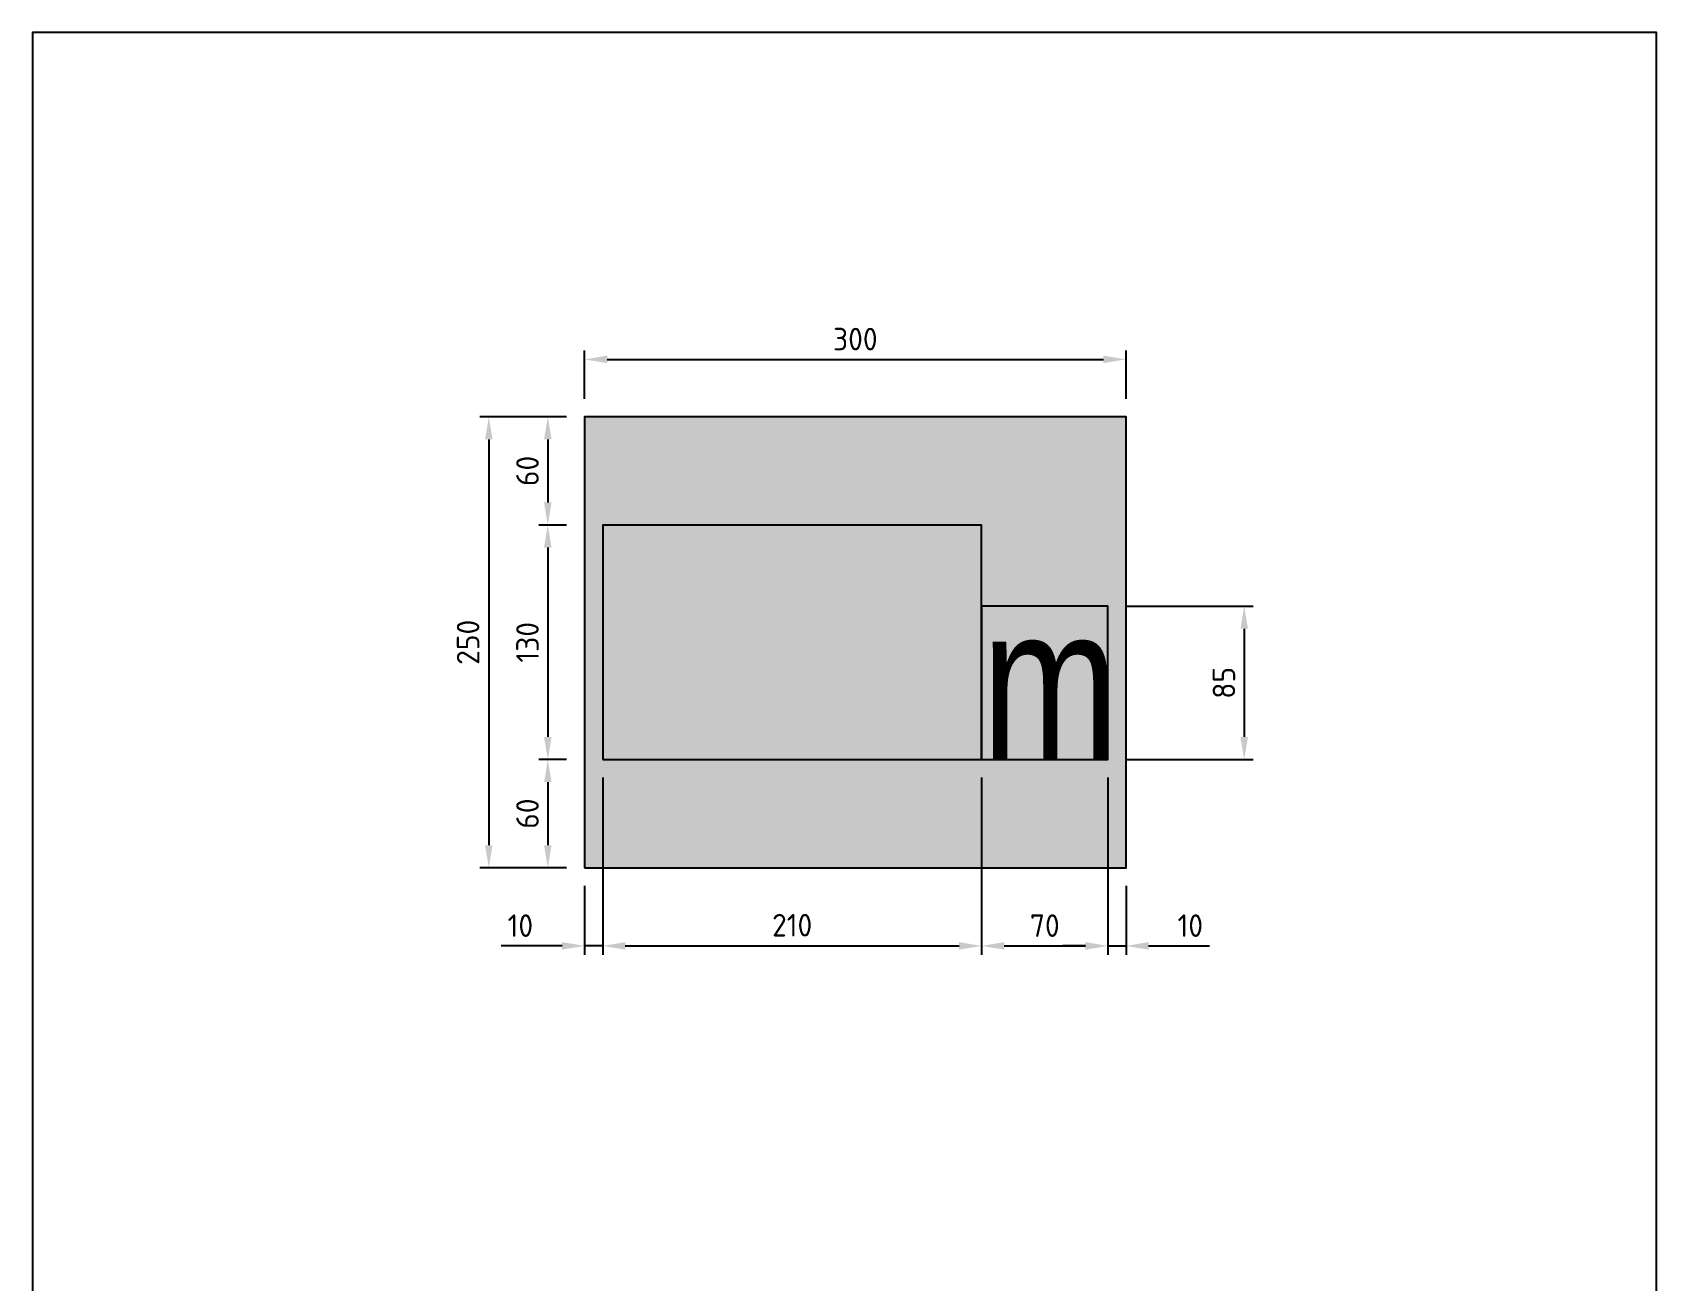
# Model space of a CAD drawing. Header units: millimetres. Extents: x 0 to 900, y 0 to 1385.
# Drawn here: x 0 to 900, y 692 to 1385 of the extents above; entities that cross this region are included whole.
import ezdxf

# ---------------------------------------------------------------- set-up
doc = ezdxf.new("R2010")
doc.units = ezdxf.units.MM
for name, color, linetype in [('DIM-ISO_1-10', 4, 'Continuous'), ('RAMME', 7, 'Continuous'), ('Skilt', 7, 'Continuous'), ('Symbol-tekst', 7, 'Continuous')]:
    doc.layers.add(name, color=color, linetype=linetype)
doc.layers.add('Hjelpelinjer', color=41, linetype='Continuous', plot=False)
doc.layers.add('Skravur-Gul', color=7, linetype='Continuous', true_color=0xffcc1f)
doc.styles.add('ISO25', font='ISO3098.shx')
doc.styles.add('Myriad', font='Myrrg.ttf')
doc.dimstyles.new('DIM-ISO_1-5', dxfattribs={"dimscale": 5, "dimtxt": 2.5, "dimasz": 2.5, "dimexe": 1, "dimexo": 2, "dimgap": 1, "dimtad": 1, "dimdec": 0, "dimdsep": 46, "dimtxsty": 'ISO25', "dimcen": 0, "dimclrd": 256, "dimclre": 256, "dimclrt": 2, "dimadec": 0, "dimazin": 0, "dimtp": 0.1, "dimtm": 0.1, "dimtfac": 0.71, "dimtdec": 0, "dimtmove": 0, "dimatfit": 3, "dimfxl": 1, "dimtzin": 0, "dimarcsym": 0})

# ---------------------------------------------------------------- blocks, each defined once
blk = doc.blocks.new('*D8')
at = {"layer": 'Defpoints', "color": 0, "transparency": 16777216}
for p in [(606, 1203.75), (306, 1171.91), (606, 1171.91)]:
    blk.add_point(p, dxfattribs=at)
at = {"layer": 'DIM-ISO_1-10', "lineweight": -2, "transparency": 16777216}
for p, q in [((306, 1181.91), (306, 1208.75)), ((606, 1181.91), (606, 1208.75)), ((318.5, 1203.75), (593.5, 1203.75))]:
    blk.add_line(p, q, dxfattribs=at)
at = {"layer": 'DIM-ISO_1-10', "transparency": 16777216}
for points in [[(318.5, 1205.83), (318.5, 1201.66), (306, 1203.75)], [(593.5, 1205.83), (593.5, 1201.66), (606, 1203.75)]]:
    blk.add_solid(points, dxfattribs=at)
at = {"layer": 'DIM-ISO_1-10', "color": 2, "transparency": 16777216, "insert": (456, 1215), "char_height": 12.5, "attachment_point": 5, "style": 'ISO25'}
blk.add_mtext('300', dxfattribs=at)
blk = doc.blocks.new('*D9')
at = {"layer": 'Defpoints', "color": 0, "transparency": 16777216}
for p in [(306, 1171.91), (252.88, 921.91), (306, 921.91)]:
    blk.add_point(p, dxfattribs=at)
at = {"layer": 'DIM-ISO_1-10', "lineweight": -2, "transparency": 16777216}
for p, q in [((296, 1171.91), (247.88, 1171.91)), ((252.88, 1159.41), (252.88, 934.41)), ((296, 921.91), (247.88, 921.91))]:
    blk.add_line(p, q, dxfattribs=at)
at = {"layer": 'DIM-ISO_1-10', "transparency": 16777216}
for points in [[(250.79, 1159.41), (254.96, 1159.41), (252.88, 1171.91)], [(250.79, 934.41), (254.96, 934.41), (252.88, 921.91)]]:
    blk.add_solid(points, dxfattribs=at)
at = {"layer": 'DIM-ISO_1-10', "color": 2, "transparency": 16777216, "insert": (241.41, 1046.91), "char_height": 12.5, "attachment_point": 5, "rotation": 90, "style": 'ISO25'}
blk.add_mtext('250', dxfattribs=at)
blk = doc.blocks.new('*D10')
at = {"layer": 'Defpoints', "color": 0, "transparency": 16777216}
for p in [(306, 1111.91), (285.57, 981.91), (306, 981.91)]:
    blk.add_point(p, dxfattribs=at)
at = {"layer": 'DIM-ISO_1-10', "lineweight": -2, "transparency": 16777216}
for p, q in [((296, 1111.91), (280.57, 1111.91)), ((285.57, 1099.41), (285.57, 994.41)), ((296, 981.91), (280.57, 981.91))]:
    blk.add_line(p, q, dxfattribs=at)
at = {"layer": 'DIM-ISO_1-10', "transparency": 16777216}
for points in [[(283.48, 1099.41), (287.65, 1099.41), (285.57, 1111.91)], [(283.48, 994.41), (287.65, 994.41), (285.57, 981.91)]]:
    blk.add_solid(points, dxfattribs=at)
at = {"layer": 'DIM-ISO_1-10', "color": 2, "transparency": 16777216, "insert": (274.32, 1046.91), "char_height": 12.5, "attachment_point": 5, "rotation": 90, "style": 'ISO25'}
blk.add_mtext('130', dxfattribs=at)
blk = doc.blocks.new('*D11')
at = {"layer": 'Defpoints', "color": 0, "transparency": 16777216}
for p in [(306, 981.91), (285.57, 921.91), (306, 921.91)]:
    blk.add_point(p, dxfattribs=at)
at = {"layer": 'DIM-ISO_1-10', "lineweight": -2, "transparency": 16777216}
for p, q in [((296, 981.91), (280.57, 981.91)), ((285.57, 969.41), (285.57, 934.41)), ((296, 921.91), (280.57, 921.91))]:
    blk.add_line(p, q, dxfattribs=at)
at = {"layer": 'DIM-ISO_1-10', "transparency": 16777216}
for points in [[(283.48, 969.41), (287.65, 969.41), (285.57, 981.91)], [(283.48, 934.41), (287.65, 934.41), (285.57, 921.91)]]:
    blk.add_solid(points, dxfattribs=at)
at = {"layer": 'DIM-ISO_1-10', "color": 2, "transparency": 16777216, "insert": (274.32, 951.91), "char_height": 12.5, "attachment_point": 5, "rotation": 90, "style": 'ISO25'}
blk.add_mtext('60', dxfattribs=at)
blk = doc.blocks.new('*D12')
at = {"layer": 'Defpoints', "color": 0, "transparency": 16777216}
for p in [(306, 1171.91), (285.57, 1111.91), (306, 1111.91)]:
    blk.add_point(p, dxfattribs=at)
at = {"layer": 'DIM-ISO_1-10', "lineweight": -2, "transparency": 16777216}
for p, q in [((296, 1171.91), (280.57, 1171.91)), ((285.57, 1159.41), (285.57, 1124.41)), ((296, 1111.91), (280.57, 1111.91))]:
    blk.add_line(p, q, dxfattribs=at)
at = {"layer": 'DIM-ISO_1-10', "transparency": 16777216}
for points in [[(283.48, 1159.41), (287.65, 1159.41), (285.57, 1171.91)], [(283.48, 1124.41), (287.65, 1124.41), (285.57, 1111.91)]]:
    blk.add_solid(points, dxfattribs=at)
at = {"layer": 'DIM-ISO_1-10', "color": 2, "transparency": 16777216, "insert": (274.32, 1141.91), "char_height": 12.5, "attachment_point": 5, "rotation": 90, "style": 'ISO25'}
blk.add_mtext('60', dxfattribs=at)
blk = doc.blocks.new('*D13')
at = {"layer": 'Defpoints', "color": 0, "transparency": 16777216}
for p in [(596, 1066.91), (596, 981.91), (671.51, 981.91)]:
    blk.add_point(p, dxfattribs=at)
at = {"layer": 'Hjelpelinjer', "lineweight": -2, "transparency": 16777216}
for p, q in [((606, 1066.91), (676.51, 1066.91)), ((671.51, 1054.41), (671.51, 994.41)), ((606, 981.91), (676.51, 981.91))]:
    blk.add_line(p, q, dxfattribs=at)
at = {"layer": 'Hjelpelinjer', "transparency": 16777216}
for points in [[(669.43, 1054.41), (673.6, 1054.41), (671.51, 1066.91)], [(669.43, 994.41), (673.6, 994.41), (671.51, 981.91)]]:
    blk.add_solid(points, dxfattribs=at)
at = {"layer": 'Hjelpelinjer', "color": 2, "transparency": 16777216, "insert": (660.26, 1024.41), "char_height": 12.5, "attachment_point": 5, "rotation": 90, "style": 'ISO25'}
blk.add_mtext('85', dxfattribs=at)
blk = doc.blocks.new('*D14')
at = {"layer": 'Defpoints', "color": 0, "transparency": 16777216}
for p in [(526, 981.91), (596, 981.91), (596, 878.57)]:
    blk.add_point(p, dxfattribs=at)
at = {"layer": 'Hjelpelinjer', "lineweight": -2, "transparency": 16777216}
for p, q in [((526, 971.91), (526, 873.57)), ((596, 971.91), (596, 873.57)), ((538.5, 878.57), (583.5, 878.57))]:
    blk.add_line(p, q, dxfattribs=at)
at = {"layer": 'Hjelpelinjer', "transparency": 16777216}
for points in [[(538.5, 880.66), (538.5, 876.49), (526, 878.57)], [(583.5, 880.66), (583.5, 876.49), (596, 878.57)]]:
    blk.add_solid(points, dxfattribs=at)
at = {"layer": 'Hjelpelinjer', "color": 2, "transparency": 16777216, "insert": (561, 889.82), "char_height": 12.5, "attachment_point": 5, "style": 'ISO25'}
blk.add_mtext('70', dxfattribs=at)
blk = doc.blocks.new('*D15')
at = {"layer": 'Defpoints', "color": 0, "transparency": 16777216}
for p in [(316, 981.91), (526, 981.91), (526, 878.57)]:
    blk.add_point(p, dxfattribs=at)
at = {"layer": 'Hjelpelinjer', "lineweight": -2, "transparency": 16777216}
for p, q in [((316, 971.91), (316, 873.57)), ((526, 971.91), (526, 873.57)), ((328.5, 878.57), (513.5, 878.57))]:
    blk.add_line(p, q, dxfattribs=at)
at = {"layer": 'Hjelpelinjer', "transparency": 16777216}
for points in [[(328.5, 880.66), (328.5, 876.49), (316, 878.57)], [(513.5, 880.66), (513.5, 876.49), (526, 878.57)]]:
    blk.add_solid(points, dxfattribs=at)
at = {"layer": 'Hjelpelinjer', "color": 2, "transparency": 16777216, "insert": (421, 890.04), "char_height": 12.5, "attachment_point": 5, "style": 'ISO25'}
blk.add_mtext('210', dxfattribs=at)
blk = doc.blocks.new('*D16')
at = {"layer": 'Defpoints', "color": 0, "transparency": 16777216}
for p in [(596, 981.91), (606, 921.91), (606, 878.57)]:
    blk.add_point(p, dxfattribs=at)
at = {"layer": 'Hjelpelinjer', "lineweight": -2, "transparency": 16777216}
for p, q in [((596, 971.91), (596, 873.57)), ((606, 911.91), (606, 873.57)), ((583.5, 878.57), (571, 878.57)), ((596, 878.57), (606, 878.57)), ((618.5, 878.57), (652.26, 878.57))]:
    blk.add_line(p, q, dxfattribs=at)
at = {"layer": 'Hjelpelinjer', "transparency": 16777216}
for points in [[(583.5, 880.66), (583.5, 876.49), (596, 878.57)], [(618.5, 880.66), (618.5, 876.49), (606, 878.57)]]:
    blk.add_solid(points, dxfattribs=at)
at = {"layer": 'Hjelpelinjer', "color": 2, "transparency": 16777216, "insert": (641.63, 889.82), "char_height": 12.5, "attachment_point": 5, "style": 'ISO25'}
blk.add_mtext('10', dxfattribs=at)
blk = doc.blocks.new('*D17')
at = {"layer": 'Defpoints', "color": 0, "transparency": 16777216}
for p in [(316, 981.91), (306, 921.91), (306, 878.57)]:
    blk.add_point(p, dxfattribs=at)
at = {"layer": 'Hjelpelinjer', "lineweight": -2, "transparency": 16777216}
for p, q in [((316, 971.91), (316, 873.57)), ((306, 911.91), (306, 873.57)), ((293.5, 878.57), (259.74, 878.57)), ((316, 878.57), (306, 878.57)), ((328.5, 878.57), (341, 878.57))]:
    blk.add_line(p, q, dxfattribs=at)
at = {"layer": 'Hjelpelinjer', "transparency": 16777216}
for points in [[(293.5, 880.66), (293.5, 876.49), (306, 878.57)], [(328.5, 880.66), (328.5, 876.49), (316, 878.57)]]:
    blk.add_solid(points, dxfattribs=at)
at = {"layer": 'Hjelpelinjer', "color": 2, "transparency": 16777216, "insert": (270.37, 889.82), "char_height": 12.5, "attachment_point": 5, "style": 'ISO25'}
blk.add_mtext('10', dxfattribs=at)

msp = doc.modelspace()

# ---------------------------------------------------------------- hatches: boundary and pattern name
at = {"layer": 'Skravur-Gul'}
h = msp.add_hatch(color=256, dxfattribs=at)
h.dxf.hatch_style = 1
h.paths.add_polyline_path([(306, 921.91), (606, 921.91), (606, 1171.91), (306, 1171.91)])

# ---------------------------------------------------------------- linework, layer by layer
at = {"layer": 'Hjelpelinjer'}
for points in [[(316, 981.91), (526, 981.91), (526, 1111.91), (316, 1111.91)], [(526, 981.91), (596, 981.91), (596, 1066.91), (526, 1066.91)]]:
    msp.add_lwpolyline(points, close=True, dxfattribs=at)
at = {"layer": 'RAMME'}
msp.add_lwpolyline([(0, 0), (900, 0), (900, 1385), (0, 1385)], close=True, dxfattribs=at)
at = {"layer": 'Skilt'}
msp.add_lwpolyline([(306, 921.91), (606, 921.91), (606, 1171.91), (306, 1171.91)], close=True, dxfattribs=at)

# ---------------------------------------------------------------- texts
at = {"layer": 'Symbol-tekst', "insert": (316, 1111.91), "char_height": 130, "attachment_point": 1, "style": 'Myriad'}
msp.add_mtext_dynamic_manual_height_columns('{\\W0.8;\\T0.9;150}', width=210, gutter_width=1.25, heights=[0], dxfattribs=at)
at = {"layer": 'Symbol-tekst', "insert": (526, 1066.91), "char_height": 85, "width": 122.2749, "attachment_point": 1, "style": 'Myriad'}
msp.add_mtext('{\\W0.8;\\T0.75;m}', dxfattribs=at)

# ---------------------------------------------------------------- dimensions: what is measured, and where the dimension line sits
at = {"layer": 'DIM-ISO_1-10'}
dim = msp.add_linear_dim(base=(606, 1203.75), p1=(306, 1171.91), p2=(606, 1171.91), dimstyle='DIM-ISO_1-5', dxfattribs=at)
dim.commit()
dim.dimension.update_dxf_attribs({"geometry": '*D8', "text_midpoint": (456, 1215)})
for base, p1, p2, picture, middle in [((252.88, 921.91), (306, 1171.91), (306, 921.91), '*D9', (241.41, 1046.91)), ((285.57, 1111.91), (306, 1171.91), (306, 1111.91), '*D12', (274.32, 1141.91)), ((285.57, 981.91), (306, 1111.91), (306, 981.91), '*D10', (274.32, 1046.91)), ((285.57, 921.91), (306, 981.91), (306, 921.91), '*D11', (274.32, 951.91))]:
    dim = msp.add_linear_dim(base=base, p1=p1, p2=p2, angle=90, dimstyle='DIM-ISO_1-5', dxfattribs=at)
    dim.commit()
    dim.dimension.update_dxf_attribs({"geometry": picture, "text_midpoint": middle})
at = {"layer": 'Hjelpelinjer'}
dim = msp.add_linear_dim(base=(671.51, 981.91), p1=(596, 1066.91), p2=(596, 981.91), angle=90, dimstyle='DIM-ISO_1-5', dxfattribs=at)
dim.commit()
dim.dimension.update_dxf_attribs({"geometry": '*D13', "text_midpoint": (660.26, 1024.41)})
for base, p1, p2, picture, middle in [((306, 878.57), (316, 981.91), (306, 921.91), '*D17', (270.37, 889.82)), ((526, 878.57), (316, 981.91), (526, 981.91), '*D15', (421, 890.04)), ((596, 878.57), (526, 981.91), (596, 981.91), '*D14', (561, 889.82)), ((606, 878.57), (596, 981.91), (606, 921.91), '*D16', (641.63, 889.82))]:
    dim = msp.add_linear_dim(base=base, p1=p1, p2=p2, dimstyle='DIM-ISO_1-5', dxfattribs=at)
    dim.commit()
    dim.dimension.update_dxf_attribs({"geometry": picture, "text_midpoint": middle})

doc.saveas('drawing.dxf')
